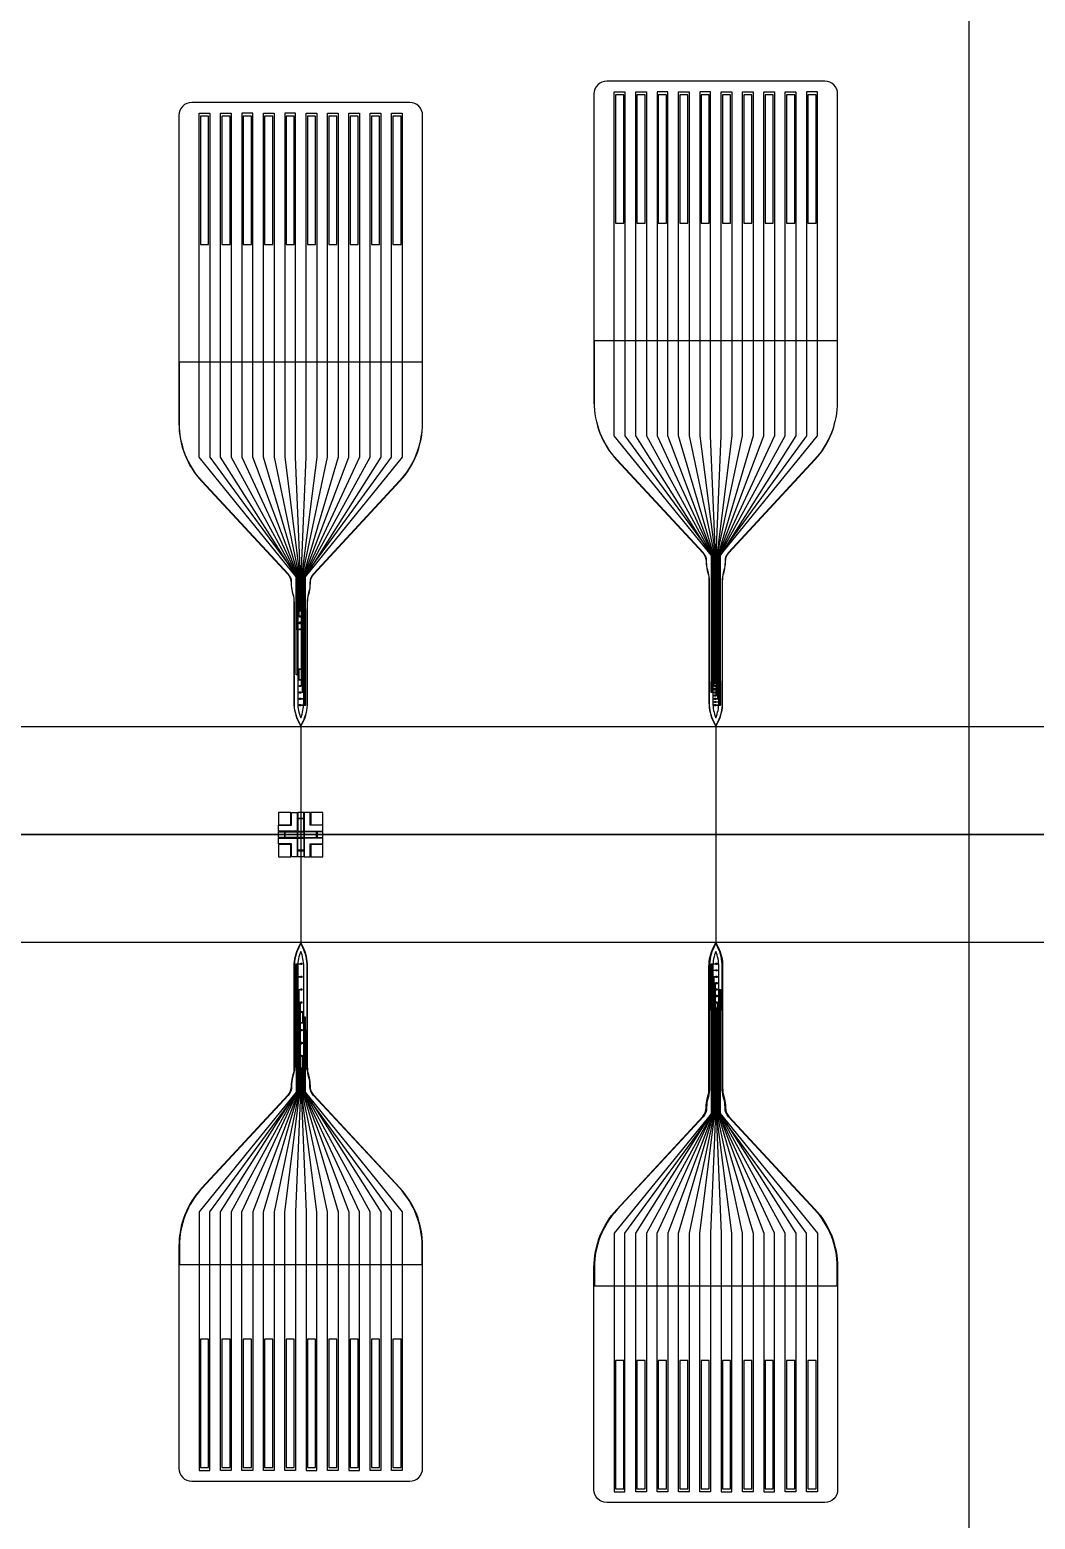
# Model space of a CAD drawing. Header units: millimetres. Extents: x 0 to 101, y 0 to 120.
# Drawn here: x 28.94 to 52.46, y 34.48 to 69.33 of the extents above; entities that cross this region are included whole.
import ezdxf

# ---------------------------------------------------------------- set-up
doc = ezdxf.new("R2010")
doc.units = ezdxf.units.MM
for name, color, linetype in [('1st Metal', 2, 'Continuous'), ('2nd Metal', 220, 'Continuous'), ('Aligner1', 191, 'Continuous'), ('Aligner2', 130, 'Continuous'), ('Aligner3', 210, 'Continuous'), ('Aligner4', 170, 'Continuous'), ('PI', 4, 'Continuous'), ('SU8', 110, 'Continuous')]:
    doc.layers.add(name, color=color, linetype=linetype)

msp = doc.modelspace()

# ---------------------------------------------------------------- linework, layer by layer
at = {"color": 242, "true_color": 0xcd2027}
for p, q in [((50.908, 96), (50.908, 5)), ((50.908, 53.026), (50.908, 47.974)), ((96.408, 50.5), (5.408, 50.5))]:
    msp.add_line(p, q, dxfattribs=at)
for p, q in [((35.283, 53.026), (35.283, 47.974)), ((44.993, 53.026), (44.993, 47.974)), ((15.863, 50.5), (85.953, 50.5))]:
    msp.add_line(p, q)
msp.add_lwpolyline([(15.863, 53.026), (85.953, 53.026), (85.953, 47.974), (15.863, 47.974)], close=True)
at = {"layer": '1st Metal'}
for p, q in [((44.884, 54.026), (44.884, 54.067)), ((44.896, 54.026), (44.896, 54.067)), ((44.911, 54.026), (44.911, 54.067)), ((44.923, 54.026), (44.923, 54.067)), ((44.938, 54.026), (44.938, 54.067)), ((44.95, 54.026), (44.95, 54.067)), ((45.01, 54.026), (45.01, 54.067)), ((45.022, 54.026), (45.022, 54.067)), ((45.037, 54.026), (45.037, 54.067)), ((45.049, 54.026), (45.049, 54.067)), ((45.064, 54.026), (45.064, 54.067)), ((45.076, 54.026), (45.076, 54.067)), ((45.091, 54.026), (45.091, 54.067)), ((45.103, 54.026), (45.103, 54.067)), ((44.895, 46.449), (44.895, 46.408)), ((44.91, 46.449), (44.91, 46.408)), ((44.922, 46.449), (44.922, 46.408)), ((44.937, 46.449), (44.937, 46.408)), ((44.949, 46.449), (44.949, 46.408)), ((44.964, 46.449), (44.964, 46.408)), ((44.976, 46.449), (44.976, 46.408)), ((45.036, 46.449), (45.036, 46.408)), ((45.048, 46.449), (45.048, 46.408)), ((45.063, 46.449), (45.063, 46.408)), ((45.075, 46.449), (45.075, 46.408)), ((45.09, 46.449), (45.09, 46.408)), ((45.102, 46.449), (45.102, 46.408))]:
    msp.add_line(p, q, dxfattribs=at)
for points in [[(43.368, 59.826), (44.905, 57.026), (44.905, 54.126, -0.072993), (44.901, 54.097), (44.901, 54.095, 0.072993), (44.896, 54.067), (44.896, 53.832), (44.965, 53.832), (44.965, 53.841), (44.995, 53.841), (44.995, 53.811), (44.965, 53.811), (44.965, 53.82), (44.884, 53.82), (44.884, 54.067, -0.072993), (44.889, 54.095), (44.889, 54.097, 0.072993), (44.893, 54.126), (44.893, 57.026), (43.118, 59.826), (43.118, 67.876), (43.368, 67.876)], [(43.618, 59.826), (44.92, 57.026), (44.92, 54.126, -0.072993), (44.916, 54.097), (44.916, 54.095, 0.072993), (44.911, 54.067), (44.911, 53.895), (44.965, 53.895), (44.965, 53.886), (44.995, 53.886), (44.995, 53.916), (44.965, 53.916), (44.965, 53.907), (44.923, 53.907), (44.923, 54.067, -0.072993), (44.928, 54.095), (44.928, 54.097, 0.072993), (44.932, 54.126), (44.932, 57.026), (43.868, 59.826), (43.868, 67.876), (43.618, 67.876)], [(44.368, 59.826), (44.959, 57.026), (44.959, 54.126, -0.072993), (44.955, 54.097), (44.955, 54.095, 0.072993), (44.95, 54.067), (44.95, 53.982), (44.965, 53.982), (44.965, 53.991), (44.995, 53.991), (44.995, 53.961), (44.965, 53.961), (44.965, 53.97), (44.938, 53.97), (44.938, 54.067, -0.072993), (44.943, 54.095), (44.943, 54.097, 0.072993), (44.947, 54.126), (44.947, 57.026), (44.118, 59.826), (44.118, 67.876), (44.368, 67.876)], [(46.868, 59.826), (45.094, 57.026), (45.094, 54.126, 0.072993), (45.099, 54.097), (45.099, 54.095, -0.072993), (45.103, 54.067), (45.103, 53.52), (44.995, 53.52), (44.995, 53.511), (44.965, 53.511), (44.965, 53.541), (44.995, 53.541), (44.995, 53.532), (45.091, 53.532), (45.091, 54.067, 0.072993), (45.087, 54.095), (45.087, 54.097, -0.072993), (45.082, 54.126), (45.082, 57.026), (46.618, 59.826), (46.618, 67.876), (46.868, 67.876)], [(46.368, 59.826), (45.067, 57.026), (45.067, 54.126, 0.072993), (45.072, 54.097), (45.072, 54.095, -0.072993), (45.076, 54.067), (45.076, 53.595), (44.995, 53.595), (44.995, 53.586), (44.965, 53.586), (44.965, 53.616), (44.995, 53.616), (44.995, 53.607), (45.064, 53.607), (45.064, 54.067, 0.072993), (45.06, 54.095), (45.06, 54.097, -0.072993), (45.055, 54.126), (45.055, 57.026), (46.118, 59.826), (46.118, 67.876), (46.368, 67.876)], [(45.868, 59.826), (45.04, 57.026), (45.04, 54.126, 0.072993), (45.045, 54.097), (45.045, 54.095, -0.072993), (45.049, 54.067), (45.049, 53.67), (44.995, 53.67), (44.995, 53.661), (44.965, 53.661), (44.965, 53.691), (44.995, 53.691), (44.995, 53.682), (45.037, 53.682), (45.037, 54.067, 0.072993), (45.033, 54.095), (45.033, 54.097, -0.072993), (45.028, 54.126), (45.028, 57.026), (45.618, 59.826), (45.618, 67.876), (45.868, 67.876)], [(45.368, 59.826), (45.013, 57.026), (45.013, 54.126, 0.072993), (45.018, 54.097), (45.018, 54.095, -0.072993), (45.022, 54.067), (45.022, 53.745), (44.995, 53.745), (44.995, 53.736), (44.965, 53.736), (44.965, 53.766), (44.995, 53.766), (44.995, 53.757), (45.01, 53.757), (45.01, 54.067, 0.072993), (45.006, 54.095), (45.006, 54.097, -0.072993), (45.001, 54.126), (45.001, 57.026), (45.118, 59.826), (45.118, 67.876), (45.368, 67.876)], [(33.658, 59.326), (35.195, 56.526), (35.195, 55.826, -0.072993), (35.191, 55.797), (35.191, 55.795, 0.072993), (35.186, 55.767), (35.186, 55.307), (35.255, 55.307), (35.255, 55.316), (35.285, 55.316), (35.285, 55.286), (35.255, 55.286), (35.255, 55.295), (35.174, 55.295), (35.174, 55.767, -0.072993), (35.179, 55.795), (35.179, 55.797, 0.072993), (35.183, 55.826), (35.183, 56.526), (33.408, 59.326), (33.408, 67.376), (33.658, 67.376)], [(33.908, 59.326), (35.21, 56.526), (35.21, 55.826, -0.072993), (35.206, 55.797), (35.206, 55.795, 0.072993), (35.201, 55.767), (35.201, 55.445), (35.255, 55.445), (35.255, 55.436), (35.285, 55.436), (35.285, 55.466), (35.255, 55.466), (35.255, 55.457), (35.213, 55.457), (35.213, 55.767, -0.072993), (35.218, 55.795), (35.218, 55.797, 0.072993), (35.222, 55.826), (35.222, 56.526), (34.158, 59.326), (34.158, 67.376), (33.908, 67.376)], [(34.658, 59.326), (35.249, 56.526), (35.249, 55.826, -0.072993), (35.245, 55.797), (35.245, 55.795, 0.072993), (35.24, 55.767), (35.24, 55.607), (35.255, 55.607), (35.255, 55.616), (35.285, 55.616), (35.285, 55.586), (35.255, 55.586), (35.255, 55.595), (35.228, 55.595), (35.228, 55.767, -0.072993), (35.233, 55.795), (35.233, 55.797, 0.072993), (35.237, 55.826), (35.237, 56.526), (34.408, 59.326), (34.408, 67.376), (34.658, 67.376)], [(37.158, 59.326), (35.384, 56.526), (35.384, 55.826, 0.072993), (35.389, 55.797), (35.389, 55.795, -0.072993), (35.393, 55.767), (35.393, 53.52), (35.285, 53.52), (35.285, 53.511), (35.255, 53.511), (35.255, 53.541), (35.285, 53.541), (35.285, 53.532), (35.381, 53.532), (35.381, 55.767, 0.072993), (35.377, 55.795), (35.377, 55.797, -0.072993), (35.372, 55.826), (35.372, 56.526), (36.908, 59.326), (36.908, 67.376), (37.158, 67.376)], [(36.658, 59.326), (35.357, 56.526), (35.357, 55.826, 0.072993), (35.362, 55.797), (35.362, 55.795, -0.072993), (35.366, 55.767), (35.366, 53.67), (35.285, 53.67), (35.285, 53.661), (35.255, 53.661), (35.255, 53.691), (35.285, 53.691), (35.285, 53.682), (35.354, 53.682), (35.354, 55.767, 0.072993), (35.35, 55.795), (35.35, 55.797, -0.072993), (35.345, 55.826), (35.345, 56.526), (36.408, 59.326), (36.408, 67.376), (36.658, 67.376)], [(36.158, 59.326), (35.33, 56.526), (35.33, 55.826, 0.072993), (35.335, 55.797), (35.335, 55.795, -0.072993), (35.339, 55.767), (35.339, 53.82), (35.285, 53.82), (35.285, 53.811), (35.255, 53.811), (35.255, 53.841), (35.285, 53.841), (35.285, 53.832), (35.327, 53.832), (35.327, 55.767, 0.072993), (35.323, 55.795), (35.323, 55.797, -0.072993), (35.318, 55.826), (35.318, 56.526), (35.908, 59.326), (35.908, 67.376), (36.158, 67.376)], [(35.658, 59.326), (35.303, 56.526), (35.303, 55.826, 0.072993), (35.308, 55.797), (35.308, 55.795, -0.072993), (35.312, 55.767), (35.312, 53.97), (35.285, 53.97), (35.285, 53.961), (35.255, 53.961), (35.255, 53.991), (35.285, 53.991), (35.285, 53.982), (35.3, 53.982), (35.3, 55.767, 0.072993), (35.296, 55.795), (35.296, 55.797, -0.072993), (35.291, 55.826), (35.291, 56.526), (35.408, 59.326), (35.408, 67.376), (35.658, 67.376)], [(35.178, 44.978), (35.178, 44.98, -0.072993), (35.173, 45.008), (35.173, 47.48), (35.281, 47.48), (35.281, 47.489), (35.311, 47.489), (35.311, 47.459), (35.281, 47.459), (35.281, 47.468), (35.185, 47.468), (35.185, 45.008, 0.072993), (35.19, 44.98), (35.19, 44.978, -0.072993), (35.194, 44.949), (35.194, 44.474), (33.658, 41.674), (33.658, 40.444), (33.658, 35.624), (33.408, 35.624), (33.408, 40.444), (33.408, 41.674), (35.182, 44.474), (35.182, 44.949, 0.072993)], [(44.888, 46.378), (44.888, 46.38, -0.072993), (44.883, 46.408), (44.883, 47.48), (44.991, 47.48), (44.991, 47.489), (45.021, 47.489), (45.021, 47.459), (44.991, 47.459), (44.991, 47.468), (44.895, 47.468), (44.895, 46.408, 0.072993), (44.9, 46.38), (44.9, 46.378, -0.072993), (44.904, 46.349), (44.904, 43.974), (43.368, 41.174), (43.368, 39.944), (43.368, 35.124), (43.118, 35.124), (43.118, 39.944), (43.118, 41.174), (44.892, 43.974), (44.892, 46.349, 0.072993)], [(35.205, 44.978), (35.205, 44.98, -0.072993), (35.2, 45.008), (35.2, 47.18), (35.281, 47.18), (35.281, 47.189), (35.311, 47.189), (35.311, 47.159), (35.281, 47.159), (35.281, 47.168), (35.212, 47.168), (35.212, 45.008, 0.072993), (35.217, 44.98), (35.217, 44.978, -0.072993), (35.221, 44.949), (35.221, 44.474), (34.158, 41.674), (34.158, 40.444), (34.158, 35.624), (33.908, 35.624), (33.908, 40.444), (33.908, 41.674), (35.209, 44.474), (35.209, 44.949, 0.072993)], [(43.868, 39.944), (43.868, 35.124), (43.618, 35.124), (43.618, 39.944), (43.618, 41.174), (44.919, 43.974), (44.919, 46.349, 0.072993), (44.915, 46.378), (44.915, 46.38, -0.072993), (44.91, 46.408), (44.91, 47.33), (44.991, 47.33), (44.991, 47.339), (45.021, 47.339), (45.021, 47.309), (44.991, 47.309), (44.991, 47.318), (44.922, 47.318), (44.922, 46.408, 0.072993), (44.927, 46.38), (44.927, 46.378, -0.072993), (44.931, 46.349), (44.931, 43.974), (43.868, 41.174)], [(44.368, 39.944), (44.368, 35.124), (44.118, 35.124), (44.118, 39.944), (44.118, 41.174), (44.946, 43.974), (44.946, 46.349, 0.072993), (44.942, 46.378), (44.942, 46.38, -0.072993), (44.937, 46.408), (44.937, 47.18), (44.991, 47.18), (44.991, 47.189), (45.021, 47.189), (45.021, 47.159), (44.991, 47.159), (44.991, 47.168), (44.949, 47.168), (44.949, 46.408, 0.072993), (44.954, 46.38), (44.954, 46.378, -0.072993), (44.958, 46.349), (44.958, 43.974), (44.368, 41.174)], [(44.868, 39.944), (44.868, 35.124), (44.618, 35.124), (44.618, 39.944), (44.618, 41.174), (44.973, 43.974), (44.973, 46.349, 0.072993), (44.969, 46.378), (44.969, 46.38, -0.072993), (44.964, 46.408), (44.964, 47.03), (44.991, 47.03), (44.991, 47.039), (45.021, 47.039), (45.021, 47.009), (44.991, 47.009), (44.991, 47.018), (44.976, 47.018), (44.976, 46.408, 0.072993), (44.981, 46.38), (44.981, 46.378, -0.072993), (44.985, 46.349), (44.985, 43.974), (44.868, 41.174)], [(35.232, 44.978), (35.232, 44.98, -0.072993), (35.227, 45.008), (35.227, 46.88), (35.281, 46.88), (35.281, 46.889), (35.311, 46.889), (35.311, 46.859), (35.281, 46.859), (35.281, 46.868), (35.239, 46.868), (35.239, 45.008, 0.072993), (35.244, 44.98), (35.244, 44.978, -0.072993), (35.248, 44.949), (35.248, 44.474), (34.658, 41.674), (34.658, 40.444), (34.658, 35.624), (34.408, 35.624), (34.408, 40.444), (34.408, 41.674), (35.236, 44.474), (35.236, 44.949, 0.072993)], [(46.868, 39.944), (46.868, 35.124), (46.618, 35.124), (46.618, 39.944), (46.618, 41.174), (45.081, 43.974), (45.081, 46.349, -0.072993), (45.086, 46.378), (45.086, 46.38, 0.072993), (45.09, 46.408), (45.09, 46.868), (45.021, 46.868), (45.021, 46.859), (44.991, 46.859), (44.991, 46.889), (45.021, 46.889), (45.021, 46.88), (45.102, 46.88), (45.102, 46.408, -0.072993), (45.098, 46.38), (45.098, 46.378, 0.072993), (45.093, 46.349), (45.093, 43.974), (46.868, 41.174)], [(46.118, 39.944), (46.118, 35.124), (46.368, 35.124), (46.368, 39.944), (46.368, 41.174), (45.066, 43.974), (45.066, 46.349, -0.072993), (45.071, 46.378), (45.071, 46.38, 0.072993), (45.075, 46.408), (45.075, 46.73), (45.021, 46.73), (45.021, 46.739), (44.991, 46.739), (44.991, 46.709), (45.021, 46.709), (45.021, 46.718), (45.063, 46.718), (45.063, 46.408, -0.072993), (45.059, 46.38), (45.059, 46.378, 0.072993), (45.054, 46.349), (45.054, 43.974), (46.118, 41.174)], [(35.259, 44.978), (35.259, 44.98, -0.072993), (35.254, 45.008), (35.254, 46.58), (35.281, 46.58), (35.281, 46.589), (35.311, 46.589), (35.311, 46.559), (35.281, 46.559), (35.281, 46.568), (35.266, 46.568), (35.266, 45.008, 0.072993), (35.271, 44.98), (35.271, 44.978, -0.072993), (35.275, 44.949), (35.275, 44.474), (35.158, 41.674), (35.158, 40.444), (35.158, 35.624), (34.908, 35.624), (34.908, 40.444), (34.908, 41.674), (35.263, 44.474), (35.263, 44.949, 0.072993)], [(45.868, 39.944), (45.868, 35.124), (45.618, 35.124), (45.618, 39.944), (45.618, 41.174), (45.027, 43.974), (45.027, 46.349, -0.072993), (45.032, 46.378), (45.032, 46.38, 0.072993), (45.036, 46.408), (45.036, 46.568), (45.021, 46.568), (45.021, 46.559), (44.991, 46.559), (44.991, 46.589), (45.021, 46.589), (45.021, 46.58), (45.048, 46.58), (45.048, 46.408, -0.072993), (45.044, 46.38), (45.044, 46.378, 0.072993), (45.039, 46.349), (45.039, 43.974), (45.868, 41.174)], [(37.158, 40.444), (37.158, 35.624), (36.908, 35.624), (36.908, 40.444), (36.908, 41.674), (35.371, 44.474), (35.371, 44.949, -0.072993), (35.376, 44.978), (35.376, 44.98, 0.072993), (35.38, 45.008), (35.38, 45.918), (35.311, 45.918), (35.311, 45.909), (35.281, 45.909), (35.281, 45.939), (35.311, 45.939), (35.311, 45.93), (35.392, 45.93), (35.392, 45.008, -0.072993), (35.388, 44.98), (35.388, 44.978, 0.072993), (35.383, 44.949), (35.383, 44.474), (37.158, 41.674)], [(36.408, 40.444), (36.408, 35.624), (36.658, 35.624), (36.658, 40.444), (36.658, 41.674), (35.356, 44.474), (35.356, 44.949, -0.072993), (35.361, 44.978), (35.361, 44.98, 0.072993), (35.365, 45.008), (35.365, 45.63), (35.311, 45.63), (35.311, 45.639), (35.281, 45.639), (35.281, 45.609), (35.311, 45.609), (35.311, 45.618), (35.353, 45.618), (35.353, 45.008, -0.072993), (35.349, 44.98), (35.349, 44.978, 0.072993), (35.344, 44.949), (35.344, 44.474), (36.408, 41.674)], [(36.158, 40.444), (36.158, 35.624), (35.908, 35.624), (35.908, 40.444), (35.908, 41.674), (35.317, 44.474), (35.317, 44.949, -0.072993), (35.322, 44.978), (35.322, 44.98, 0.072993), (35.326, 45.008), (35.326, 45.318), (35.311, 45.318), (35.311, 45.309), (35.281, 45.309), (35.281, 45.339), (35.311, 45.339), (35.311, 45.33), (35.338, 45.33), (35.338, 45.008, -0.072993), (35.334, 44.98), (35.334, 44.978, 0.072993), (35.329, 44.949), (35.329, 44.474), (36.158, 41.674)]]:
    msp.add_lwpolyline(points, format="xyb", close=True, dxfattribs=at)
for points in [[(44.618, 59.826), (44.974, 57.026), (44.974, 54.066), (44.965, 54.066), (44.965, 54.036), (44.995, 54.036), (44.995, 54.066), (44.986, 54.066), (44.986, 57.026), (44.868, 59.826), (44.868, 67.876), (44.618, 67.876)], [(34.908, 59.326), (35.264, 56.526), (35.264, 55.766), (35.255, 55.766), (35.255, 55.736), (35.285, 55.736), (35.285, 55.766), (35.276, 55.766), (35.276, 56.526), (35.158, 59.326), (35.158, 67.376), (34.908, 67.376)], [(45.118, 39.944), (45.118, 35.124), (45.368, 35.124), (45.368, 39.944), (45.368, 41.174), (45.012, 43.974), (45.012, 46.409), (45.021, 46.409), (45.021, 46.439), (44.991, 46.439), (44.991, 46.409), (45, 46.409), (45, 43.974), (45.118, 41.174)], [(35.311, 45.009), (35.311, 45.039), (35.281, 45.039), (35.281, 45.009), (35.29, 45.009), (35.29, 44.474), (35.408, 41.674), (35.408, 40.444), (35.408, 35.624), (35.658, 35.624), (35.658, 40.444), (35.658, 41.674), (35.302, 44.474), (35.302, 45.009)]]:
    msp.add_lwpolyline(points, close=True, dxfattribs=at)
msp.add_circle((50.908, 50.5), 50.5, dxfattribs=at)
at = {"layer": '2nd Metal'}
for points in [[(42.868, 59.826), (44.913, 57.026), (44.913, 54.449), (44.943, 54.449), (44.943, 54.686), (45.043, 54.686), (45.043, 54.186), (44.943, 54.186), (44.943, 54.424), (44.888, 54.424), (44.888, 57.026), (42.618, 59.826), (42.618, 67.876), (42.868, 67.876)], [(47.118, 59.826), (45.073, 57.026), (45.073, 56.164), (45.043, 56.164), (45.043, 56.576), (44.943, 56.576), (44.943, 55.526), (45.043, 55.526), (45.043, 56.139), (45.098, 56.139), (45.098, 57.026), (47.368, 59.826), (47.368, 67.876), (47.118, 67.876)], [(33.158, 67.376), (33.158, 59.326), (35.203, 56.526), (35.203, 54.259), (35.233, 54.259), (35.233, 54.381), (35.333, 54.381), (35.333, 54.111), (35.233, 54.111), (35.233, 54.234), (35.178, 54.234), (35.178, 56.526), (32.908, 59.326), (32.908, 67.376)], [(37.658, 67.376), (37.658, 59.326), (35.388, 56.526), (35.388, 56.009), (35.333, 56.009), (35.333, 55.886), (35.233, 55.886), (35.233, 56.156), (35.333, 56.156), (35.333, 56.034), (35.363, 56.034), (35.363, 56.526), (37.408, 59.326), (37.408, 67.376)], [(37.658, 40.444), (37.658, 35.624), (37.408, 35.624), (37.408, 40.444), (37.408, 41.674), (35.363, 44.474), (35.363, 46.211), (35.333, 46.211), (35.333, 46.089), (35.233, 46.089), (35.233, 46.359), (35.333, 46.359), (35.333, 46.236), (35.388, 46.236), (35.388, 44.474), (37.658, 41.674)], [(47.368, 39.944), (47.368, 35.124), (47.118, 35.124), (47.118, 39.944), (47.118, 41.174), (45.073, 43.974), (45.073, 46.111), (45.043, 46.111), (45.043, 45.989), (44.943, 45.989), (44.943, 46.259), (45.043, 46.259), (45.043, 46.136), (45.098, 46.136), (45.098, 43.974), (47.368, 41.174)], [(42.868, 35.124), (42.868, 39.944), (42.868, 41.174), (44.913, 43.974), (44.913, 44.836), (44.943, 44.836), (44.943, 44.424), (45.043, 44.424), (45.043, 45.474), (44.943, 45.474), (44.943, 44.861), (44.888, 44.861), (44.888, 43.974), (42.618, 41.174), (42.618, 39.944), (42.618, 35.124)], [(32.908, 40.444), (32.908, 35.624), (33.158, 35.624), (33.158, 40.444), (33.158, 41.674), (35.203, 44.474), (35.203, 44.841), (35.233, 44.841), (35.233, 44.719), (35.333, 44.719), (35.333, 44.944), (35.233, 44.944), (35.233, 44.866), (35.178, 44.866), (35.178, 44.474), (32.908, 41.674)]]:
    msp.add_lwpolyline(points, close=True, dxfattribs=at)
at = {"layer": 'Aligner1'}
for points in [[(35.216, 50.883), (35.351, 50.883), (35.351, 51.017), (35.283, 51.017), (35.216, 51.017)], [(34.901, 50.432), (34.766, 50.432), (34.766, 50.568), (34.901, 50.568)], [(35.216, 50.568), (35.351, 50.568), (35.351, 50.432), (35.216, 50.432)], [(35.666, 50.432), (35.801, 50.432), (35.801, 50.568), (35.666, 50.568)], [(35.351, 50.117), (35.351, 49.982), (35.216, 49.982), (35.216, 50.117)]]:
    msp.add_lwpolyline(points, close=True, dxfattribs=at)
at = {"layer": 'Aligner2'}
for points in [[(35.201, 50.432), (34.916, 50.432), (34.916, 50.568), (35.201, 50.568)], [(35.351, 50.868), (35.216, 50.868), (35.216, 50.582), (35.351, 50.582)], [(35.366, 50.568), (35.366, 50.432), (35.651, 50.432), (35.651, 50.568)], [(35.351, 50.132), (35.216, 50.132), (35.216, 50.417), (35.351, 50.417)]]:
    msp.add_lwpolyline(points, close=True, dxfattribs=at)
at = {"layer": 'Aligner3'}
for points in [[(35.066, 51.017), (35.201, 51.017), (35.201, 50.582), (34.766, 50.582), (34.766, 50.717), (35.066, 50.717)], [(35.801, 50.582), (35.801, 50.717), (35.501, 50.717), (35.501, 51.017), (35.366, 51.017), (35.366, 50.582)], [(35.201, 49.982), (35.066, 49.982), (35.066, 50.283), (34.766, 50.283), (34.766, 50.417), (35.201, 50.417)], [(35.366, 49.982), (35.501, 49.982), (35.501, 50.283), (35.801, 50.283), (35.801, 50.417), (35.366, 50.417)]]:
    msp.add_lwpolyline(points, close=True, dxfattribs=at)
at = {"layer": 'Aligner4'}
for points in [[(34.766, 50.732), (35.051, 50.732), (35.051, 51.017), (34.766, 51.017), (34.766, 50.732)], [(35.516, 50.732), (35.801, 50.732), (35.801, 51.017), (35.516, 51.017), (35.516, 50.732)], [(34.766, 49.982), (35.051, 49.982), (35.051, 50.267), (34.766, 50.267), (34.766, 49.982)], [(35.516, 49.982), (35.801, 49.982), (35.801, 50.267), (35.516, 50.267), (35.516, 49.982)]]:
    msp.add_lwpolyline(points, dxfattribs=at)
at = {"layer": 'PI'}
for points in [[(42.143, 67.826), (42.143, 60.62, 0.189272), (42.678, 59.26), (44.688, 57.094, -0.189272), (44.768, 56.89), (44.768, 56.875, 0.063678), (44.793, 56.681), (44.809, 56.622, -0.063678), (44.833, 56.428), (44.833, 53.582, 0.116434), (44.939, 53.135), (44.993, 53.026), (45.048, 53.135, 0.116434), (45.153, 53.582), (45.153, 56.428, -0.063678), (45.178, 56.622), (45.194, 56.681, 0.063678), (45.218, 56.875), (45.218, 56.89, -0.188939), (45.298, 57.094), (47.311, 59.267, 0.188939), (47.843, 60.626), (47.843, 67.826, 0.414214), (47.543, 68.126), (42.443, 68.126, 0.414214)], [(32.433, 67.326), (32.433, 60.12, 0.189272), (32.968, 58.76), (34.978, 56.594, -0.189272), (35.058, 56.39), (35.058, 56.375, 0.063678), (35.083, 56.181), (35.099, 56.122, -0.063678), (35.123, 55.928), (35.123, 53.582, 0.116434), (35.229, 53.135), (35.283, 53.026), (35.338, 53.135, 0.116434), (35.443, 53.582), (35.443, 55.928, -0.063678), (35.468, 56.122), (35.484, 56.181, 0.063678), (35.508, 56.375), (35.508, 56.39, -0.188939), (35.588, 56.594), (37.601, 58.767, 0.188939), (38.133, 60.126), (38.133, 67.326, 0.414214), (37.833, 67.626), (32.733, 67.626, 0.414214)], [(38.133, 35.674), (38.133, 40.88, 0.189272), (37.599, 42.24), (35.588, 44.406, -0.189272), (35.508, 44.61), (35.508, 44.625, 0.063678), (35.484, 44.819), (35.468, 44.878, -0.063678), (35.443, 45.072), (35.443, 47.418, 0.116434), (35.338, 47.865), (35.283, 47.974), (35.229, 47.865, 0.116434), (35.123, 47.418), (35.123, 45.072, -0.063678), (35.099, 44.878), (35.083, 44.819, 0.063678), (35.058, 44.625), (35.058, 44.61, -0.188939), (34.978, 44.406), (32.966, 42.233, 0.188939), (32.433, 40.874), (32.433, 35.674, 0.414214), (32.733, 35.374), (37.833, 35.374, 0.414214)], [(45.218, 44.11, 0.189272), (45.298, 43.906), (47.309, 41.74, -0.189272), (47.843, 40.38), (47.843, 35.174, -0.414214), (47.543, 34.874), (42.443, 34.874, -0.414214), (42.143, 35.174), (42.143, 40.374, -0.188939), (42.676, 41.733), (44.688, 43.906, 0.188939), (44.768, 44.11), (44.768, 44.125, -0.063678), (44.793, 44.319), (44.809, 44.378, 0.063678), (44.833, 44.572), (44.833, 47.418, -0.116434), (44.939, 47.865), (44.993, 47.974), (45.048, 47.865, -0.116434), (45.153, 47.418), (45.153, 44.572, 0.063678), (45.178, 44.378), (45.194, 44.319, -0.063678), (45.218, 44.125)]]:
    msp.add_lwpolyline(points, format="xyb", close=True, dxfattribs=at)
for points in [[(42.838, 67.806), (42.648, 67.806), (42.648, 64.806), (42.838, 64.806)], [(43.338, 67.806), (43.148, 67.806), (43.148, 64.806), (43.338, 64.806)], [(43.838, 67.806), (43.648, 67.806), (43.648, 64.806), (43.838, 64.806)], [(44.338, 67.806), (44.148, 67.806), (44.148, 64.806), (44.338, 64.806)], [(44.838, 67.806), (44.648, 67.806), (44.648, 64.806), (44.838, 64.806)], [(45.338, 67.806), (45.148, 67.806), (45.148, 64.806), (45.338, 64.806)], [(45.838, 67.806), (45.648, 67.806), (45.648, 64.806), (45.838, 64.806)], [(46.338, 67.806), (46.148, 67.806), (46.148, 64.806), (46.338, 64.806)], [(46.838, 67.806), (46.648, 67.806), (46.648, 64.806), (46.838, 64.806)], [(47.338, 67.806), (47.148, 67.806), (47.148, 64.806), (47.338, 64.806)], [(33.128, 67.306), (32.938, 67.306), (32.938, 64.306), (33.128, 64.306)], [(33.628, 67.306), (33.438, 67.306), (33.438, 64.306), (33.628, 64.306)], [(34.128, 67.306), (33.938, 67.306), (33.938, 64.306), (34.128, 64.306)], [(34.628, 67.306), (34.438, 67.306), (34.438, 64.306), (34.628, 64.306)], [(35.128, 67.306), (34.938, 67.306), (34.938, 64.306), (35.128, 64.306)], [(35.628, 67.306), (35.438, 67.306), (35.438, 64.306), (35.628, 64.306)], [(36.128, 67.306), (35.938, 67.306), (35.938, 64.306), (36.128, 64.306)], [(36.628, 67.306), (36.438, 67.306), (36.438, 64.306), (36.628, 64.306)], [(37.128, 67.306), (36.938, 67.306), (36.938, 64.306), (37.128, 64.306)], [(37.628, 67.306), (37.438, 67.306), (37.438, 64.306), (37.628, 64.306)], [(45.033, 56.566), (44.953, 56.566), (44.953, 55.536), (45.033, 55.536)], [(35.323, 55.896), (35.243, 55.896), (35.243, 56.146), (35.323, 56.146)], [(35.28, 55.761), (35.28, 55.741), (35.26, 55.741), (35.26, 55.761)], [(35.28, 55.611), (35.28, 55.591), (35.26, 55.591), (35.26, 55.611)], [(35.28, 55.461), (35.28, 55.441), (35.26, 55.441), (35.26, 55.461)], [(35.28, 55.311), (35.28, 55.291), (35.26, 55.291), (35.26, 55.311)], [(35.323, 54.371), (35.323, 54.121), (35.243, 54.121), (35.243, 54.371)], [(45.033, 54.676), (45.033, 54.196), (44.953, 54.196), (44.953, 54.676)], [(44.99, 54.061), (44.99, 54.041), (44.97, 54.041), (44.97, 54.061)], [(35.28, 53.986), (35.28, 53.966), (35.26, 53.966), (35.26, 53.986)], [(35.28, 53.836), (35.28, 53.816), (35.26, 53.816), (35.26, 53.836)], [(35.28, 53.686), (35.28, 53.666), (35.26, 53.666), (35.26, 53.686)], [(44.99, 53.986), (44.99, 53.966), (44.97, 53.966), (44.97, 53.986)], [(44.99, 53.911), (44.99, 53.891), (44.97, 53.891), (44.97, 53.911)], [(44.99, 53.836), (44.99, 53.816), (44.97, 53.816), (44.97, 53.836)], [(44.99, 53.761), (44.99, 53.741), (44.97, 53.741), (44.97, 53.761)], [(44.99, 53.686), (44.99, 53.666), (44.97, 53.666), (44.97, 53.686)], [(35.28, 53.536), (35.28, 53.516), (35.26, 53.516), (35.26, 53.536)], [(44.99, 53.611), (44.99, 53.591), (44.97, 53.591), (44.97, 53.611)], [(44.99, 53.536), (44.99, 53.516), (44.97, 53.516), (44.97, 53.536)], [(35.29, 47.468), (35.29, 47.48), (35.302, 47.48), (35.302, 47.468)], [(45, 47.468), (45, 47.48), (45.012, 47.48), (45.012, 47.468)], [(35.29, 47.168), (35.29, 47.18), (35.302, 47.18), (35.302, 47.168)], [(45, 47.318), (45, 47.33), (45.012, 47.33), (45.012, 47.318)], [(45, 47.168), (45, 47.18), (45.012, 47.18), (45.012, 47.168)], [(35.29, 46.868), (35.29, 46.88), (35.302, 46.88), (35.302, 46.868)], [(45, 47.018), (45, 47.03), (45.012, 47.03), (45.012, 47.018)], [(45, 46.868), (45, 46.88), (45.012, 46.88), (45.012, 46.868)], [(45, 46.718), (45, 46.73), (45.012, 46.73), (45.012, 46.718)], [(35.243, 46.099), (35.243, 46.349), (35.323, 46.349), (35.323, 46.099)], [(35.29, 46.568), (35.29, 46.58), (35.302, 46.58), (35.302, 46.568)], [(45, 46.568), (45, 46.58), (45.012, 46.58), (45.012, 46.568)], [(45, 46.418), (45, 46.43), (45.012, 46.43), (45.012, 46.418)], [(44.953, 45.999), (44.953, 46.249), (45.033, 46.249), (45.033, 45.999)], [(35.29, 45.918), (35.29, 45.93), (35.302, 45.93), (35.302, 45.918)], [(35.29, 45.618), (35.29, 45.63), (35.302, 45.63), (35.302, 45.618)], [(35.29, 45.318), (35.29, 45.33), (35.302, 45.33), (35.302, 45.318)], [(44.953, 44.434), (45.033, 44.434), (45.033, 45.464), (44.953, 45.464)], [(35.29, 45.018), (35.29, 45.03), (35.302, 45.03), (35.302, 45.018)], [(35.243, 44.934), (35.243, 44.729), (35.323, 44.729), (35.323, 44.934)], [(32.938, 35.694), (33.128, 35.694), (33.128, 38.694), (32.938, 38.694)], [(33.438, 35.694), (33.628, 35.694), (33.628, 38.694), (33.438, 38.694)], [(33.938, 35.694), (34.128, 35.694), (34.128, 38.694), (33.938, 38.694)], [(34.438, 35.694), (34.628, 35.694), (34.628, 38.694), (34.438, 38.694)], [(34.938, 35.694), (35.128, 35.694), (35.128, 38.694), (34.938, 38.694)], [(35.438, 35.694), (35.628, 35.694), (35.628, 38.694), (35.438, 38.694)], [(35.938, 35.694), (36.128, 35.694), (36.128, 38.694), (35.938, 38.694)], [(36.438, 35.694), (36.628, 35.694), (36.628, 38.694), (36.438, 38.694)], [(36.938, 35.694), (37.128, 35.694), (37.128, 38.694), (36.938, 38.694)], [(37.438, 35.694), (37.628, 35.694), (37.628, 38.694), (37.438, 38.694)], [(42.838, 35.194), (42.838, 38.194), (42.648, 38.194), (42.648, 35.194)], [(43.338, 35.194), (43.338, 38.194), (43.148, 38.194), (43.148, 35.194)], [(43.838, 35.194), (43.838, 38.194), (43.648, 38.194), (43.648, 35.194)], [(44.338, 35.194), (44.338, 38.194), (44.148, 38.194), (44.148, 35.194)], [(44.838, 35.194), (44.838, 38.194), (44.648, 38.194), (44.648, 35.194)], [(45.338, 35.194), (45.338, 38.194), (45.148, 38.194), (45.148, 35.194)], [(45.838, 35.194), (45.838, 38.194), (45.648, 38.194), (45.648, 35.194)], [(46.338, 35.194), (46.338, 38.194), (46.148, 38.194), (46.148, 35.194)], [(46.838, 35.194), (46.838, 38.194), (46.648, 38.194), (46.648, 35.194)], [(47.338, 35.194), (47.338, 38.194), (47.148, 38.194), (47.148, 35.194)]]:
    msp.add_lwpolyline(points, close=True, dxfattribs=at)
at = {"layer": 'SU8'}
for p, q in [((44.993, 56.726), (44.993, 56.726)), ((35.283, 56.276), (35.283, 56.276))]:
    msp.add_line(p, q, dxfattribs=at)
for points in [[(44.696, 57.101), (42.685, 59.267, -0.189272), (42.153, 60.62), (42.153, 62.056), (47.833, 62.056), (47.833, 60.626, -0.188939), (47.303, 59.274), (45.291, 57.101, 0.188939), (45.208, 56.89), (45.208, 56.875, -0.063678), (45.184, 56.684), (45.168, 56.624, 0.063678), (45.143, 56.428), (45.143, 53.582, -0.116434), (45.039, 53.14), (44.993, 53.049), (44.948, 53.14, -0.116434), (44.843, 53.582), (44.843, 56.428, 0.063678), (44.818, 56.624), (44.803, 56.684, -0.063678), (44.778, 56.875), (44.778, 56.89, 0.189272)], [(34.986, 56.601), (32.975, 58.767, -0.189272), (32.443, 60.12), (32.443, 61.556), (38.123, 61.556), (38.123, 60.126, -0.188939), (37.593, 58.774), (35.581, 56.601, 0.188939), (35.498, 56.39), (35.498, 56.375, -0.063678), (35.474, 56.184), (35.458, 56.124, 0.063678), (35.433, 55.928), (35.433, 53.582, -0.116434), (35.329, 53.14), (35.283, 53.049), (35.238, 53.14, -0.116434), (35.133, 53.582), (35.133, 55.928, 0.063678), (35.108, 56.124), (35.093, 56.184, -0.063678), (35.068, 56.375), (35.068, 56.39, 0.189272)], [(44.993, 56.726, 0.414214), (44.923, 56.656), (44.923, 53.582, 0.09902), (44.993, 53.232, 0.09902), (45.063, 53.582), (45.063, 56.656, 0.414214)], [(35.283, 56.276, 0.414214), (35.213, 56.206), (35.213, 53.582, 0.09902), (35.283, 53.232, 0.09902), (35.353, 53.582), (35.353, 56.206, 0.414214)], [(37.592, 42.233), (35.581, 44.399, -0.189272), (35.498, 44.61), (35.498, 44.625, 0.063678), (35.474, 44.816), (35.458, 44.876, -0.063678), (35.433, 45.072), (35.433, 47.418, 0.116434), (35.329, 47.86), (35.283, 47.951), (35.238, 47.86, 0.116434), (35.133, 47.418), (35.133, 45.072, -0.063678), (35.108, 44.876), (35.093, 44.816, 0.063678), (35.068, 44.625), (35.068, 44.61, -0.188939), (34.986, 44.399), (32.973, 42.226, 0.188939), (32.443, 40.874), (32.443, 40.444), (38.123, 40.444), (38.123, 40.88, 0.189272)], [(35.213, 47.418), (35.213, 44.694, 1), (35.353, 44.694), (35.353, 47.418, 0.09902), (35.283, 47.768, 0.09902)], [(47.302, 41.733), (45.291, 43.899, -0.189272), (45.208, 44.11), (45.208, 44.125, 0.063678), (45.184, 44.316), (45.168, 44.376, -0.063678), (45.143, 44.572), (45.143, 47.418, 0.116434), (45.039, 47.86), (44.993, 47.951), (44.948, 47.86, 0.116434), (44.843, 47.418), (44.843, 44.572, -0.063678), (44.818, 44.376), (44.803, 44.316, 0.063678), (44.778, 44.125), (44.778, 44.11, -0.188939), (44.696, 43.899), (42.683, 41.726, 0.188939), (42.153, 40.374), (42.153, 39.944), (47.833, 39.944), (47.833, 40.38, 0.189272)], [(44.923, 47.418), (44.923, 44.344, 1), (45.063, 44.344), (45.063, 47.418, 0.09902), (44.993, 47.768, 0.09902)]]:
    msp.add_lwpolyline(points, format="xyb", close=True, dxfattribs=at)
for radius in [50.5, 45.5]:
    msp.add_circle((50.908, 50.5), radius, dxfattribs=at)

doc.saveas('drawing.dxf')
